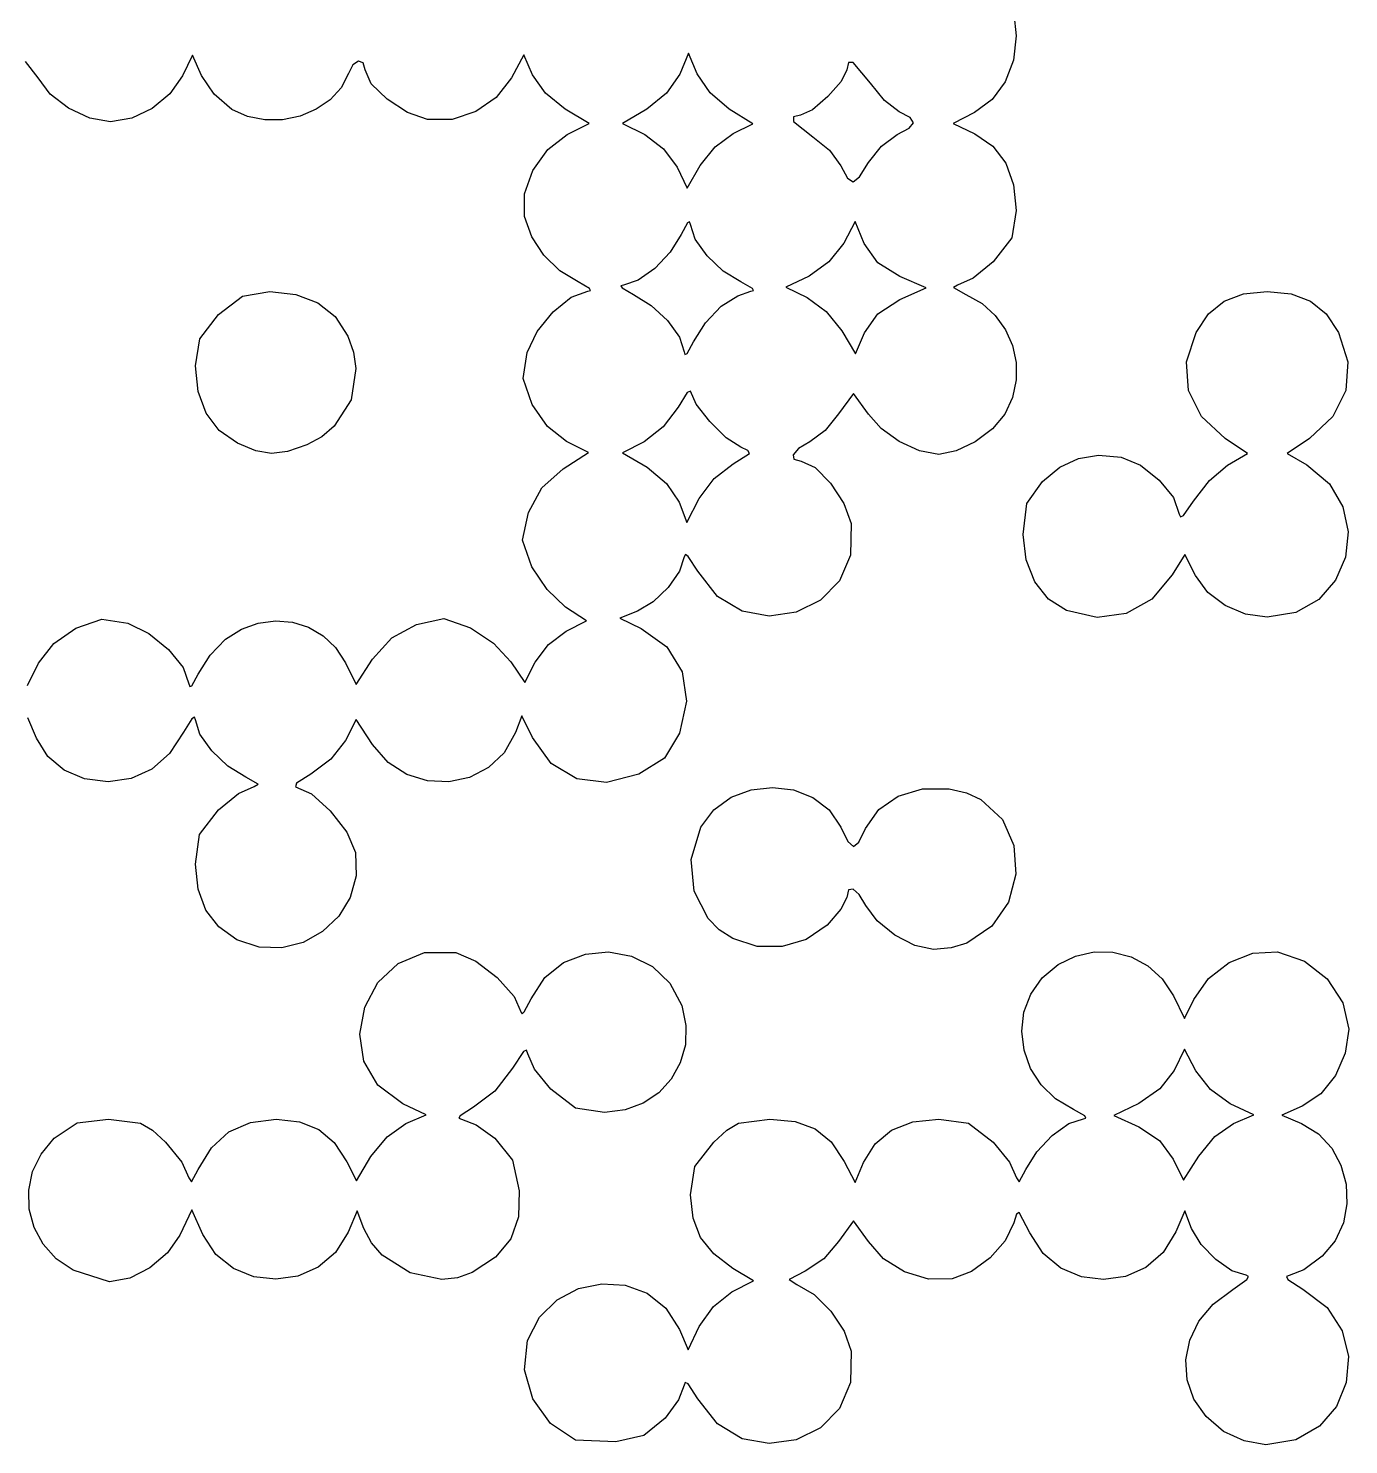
# Model space of a CAD drawing. Extents: x 15 to 288, y 15 to 288.
# Drawn here: x 228.7 to 287.6, y 14.8 to 78 of the extents above; entities that cross this region are included whole.
import ezdxf

# ---------------------------------------------------------------- set-up
doc = ezdxf.new("R2010")
doc.units = 0

msp = doc.modelspace()

# ---------------------------------------------------------------- linework, layer by layer
at = {"layer": 'Image'}
for p, q in [((272.630714, 78.604844), (272.747405, 77.629815)), ((272.747405, 77.629815), (272.619696, 76.533327)), ((229.149885, 75.745976), (228.588721, 76.473364)), ((236.032549, 76.757929), (235.585785, 75.835466)), ((236.435699, 75.84715), (236.032549, 76.757929)), ((243.424426, 76.487917), (243.179281, 76.323525)), ((243.631591, 76.421179), (243.424426, 76.487917)), ((243.718851, 76.105625), (243.631591, 76.421179)), ((250.798535, 76.781615), (250.243461, 75.750905)), ((251.175931, 75.88406), (250.798535, 76.781615)), ((258.139005, 76.855008), (257.746181, 75.92076)), ((258.524002, 75.925544), (258.139005, 76.855008)), ((265.263565, 76.436002), (265.187831, 76.105636)), ((265.478212, 76.43949), (265.263565, 76.436002)), ((266.248911, 75.508245), (265.478212, 76.43949)), ((272.619696, 76.533327), (272.25155, 75.570242)), ((235.585785, 75.835466), (235.025302, 75.038445)), ((236.998121, 75.029377), (236.435699, 75.84715)), ((242.978079, 75.94569), (242.660785, 75.308393)), ((243.179281, 76.323525), (242.978079, 75.94569)), ((243.999188, 75.489684), (243.718851, 76.105625)), ((251.759646, 75.06302), (251.175931, 75.88406)), ((257.746181, 75.92076), (257.151566, 75.073808)), ((259.103617, 75.078926), (258.524002, 75.925544)), ((265.187831, 76.105636), (264.936188, 75.58373)), ((229.678767, 75.028099), (229.149885, 75.745976)), ((242.660785, 75.308393), (242.169168, 74.771375)), ((244.698546, 74.801982), (243.999188, 75.489684)), ((250.243461, 75.750905), (249.566392, 74.878552)), ((264.936188, 75.58373), (264.345317, 74.911535)), ((266.877021, 74.734732), (266.248911, 75.508245)), ((272.25155, 75.570242), (271.665442, 74.781803)), ((230.496273, 74.399175), (229.678767, 75.028099)), ((235.025302, 75.038445), (234.234153, 74.386)), ((237.784209, 74.34221), (236.998121, 75.029377)), ((242.169168, 74.771375), (241.54297, 74.346906)), ((245.604447, 74.211678), (244.698546, 74.801982)), ((249.566392, 74.878552), (248.651397, 74.244324)), ((252.633101, 74.34942), (251.759646, 75.06302)), ((257.151566, 75.073808), (256.273581, 74.34943)), ((259.956542, 74.348654), (259.103617, 75.078926)), ((264.345317, 74.911535), (263.661297, 74.330878)), ((267.53402, 74.238665), (266.877021, 74.734732)), ((271.665442, 74.781803), (270.883845, 74.209255)), ((231.44801, 73.953022), (230.496273, 74.399175)), ((232.379585, 73.783456), (231.44801, 73.953022)), ((233.317271, 73.945284), (232.379585, 73.783456)), ((234.234153, 74.386), (233.317271, 73.945284)), ((238.487194, 74.019899), (237.784209, 74.34221)), ((239.254303, 73.871482), (238.487194, 74.019899)), ((240.045797, 73.884691), (239.254303, 73.871482)), ((240.821933, 74.047255), (240.045797, 73.884691)), ((241.54297, 74.346906), (240.821933, 74.047255)), ((246.504411, 73.887935), (245.604447, 74.211678)), ((247.597671, 73.897643), (246.504411, 73.887935)), ((248.651397, 74.244324), (247.597671, 73.897643)), ((253.712881, 73.712333), (252.633101, 74.34942)), ((256.273581, 74.34943), (255.193801, 73.712343)), ((261.004092, 73.70123), (259.956542, 74.348654)), ((262.81716, 74.006966), (262.816215, 73.798539)), ((263.130211, 74.083586), (262.81716, 74.006966)), ((263.661297, 74.330878), (263.130211, 74.083586)), ((268.020495, 73.978881), (267.53402, 74.238665)), ((268.169641, 73.749505), (268.020495, 73.978881)), ((270.883845, 74.209255), (269.937643, 73.719959)), ((252.722404, 73.2176), (253.712881, 73.712333)), ((255.193801, 73.712343), (256.184278, 73.21761)), ((259.33247, 72.677306), (260.12451, 73.275242)), ((260.124491, 73.275225), (261.004092, 73.70123)), ((260.12451, 73.275242), (260.124491, 73.275225)), ((262.816215, 73.798539), (263.677937, 73.114855)), ((267.441681, 73.225075), (267.977892, 73.511312)), ((267.977892, 73.511312), (268.169641, 73.749505)), ((269.937643, 73.719959), (270.904667, 73.251623)), ((270.904667, 73.251623), (271.697946, 72.703767)), ((251.860858, 72.559299), (252.722404, 73.2176)), ((256.184278, 73.21761), (257.017037, 72.589694)), ((258.6634, 71.837932), (259.33247, 72.677306)), ((263.677937, 73.114855), (264.420377, 72.524847)), ((266.156551, 71.968935), (266.746561, 72.711376)), ((266.746561, 72.711376), (267.441681, 73.225075)), ((271.697946, 72.703767), (272.275238, 71.941065)), ((251.201621, 71.624671), (251.860858, 72.559299)), ((257.017037, 72.589694), (257.628328, 71.77475)), ((264.420377, 72.524847), (264.934067, 71.829735)), ((250.827523, 70.57294), (251.201621, 71.624671)), ((257.628328, 71.77475), (258.081897, 70.826622)), ((258.081897, 70.826622), (258.6634, 71.837932)), ((264.934067, 71.829735), (265.225519, 71.281558)), ((265.763191, 71.34278), (266.156547, 71.968932)), ((266.156547, 71.968932), (266.156551, 71.968935)), ((272.275238, 71.941065), (272.627929, 70.979488)), ((265.225519, 71.281558), (265.477371, 71.116447)), ((265.477371, 71.116447), (265.763191, 71.34278)), ((272.627929, 70.979488), (272.747407, 69.835003)), ((250.821394, 69.56333), (250.827523, 70.57294)), ((251.148156, 68.669285), (250.821394, 69.56333)), ((272.747407, 69.835003), (272.547934, 68.624208)), ((258.093581, 69.281597), (257.80327, 68.76628)), ((258.1846, 69.326709), (258.093581, 69.281597)), ((258.221242, 69.210679), (258.1846, 69.326709)), ((258.434827, 68.558655), (258.221242, 69.210679)), ((265.560659, 69.351695), (265.058189, 68.380048)), ((265.972721, 68.371685), (265.560659, 69.351695)), ((251.693945, 67.840525), (251.148156, 68.669285)), ((257.80327, 68.76628), (257.317625, 67.977836)), ((258.965028, 67.820171), (258.434827, 68.558655)), ((265.058189, 68.380048), (264.397683, 67.548068)), ((266.571878, 67.509321), (265.972721, 68.371685)), ((272.547934, 68.624208), (271.719317, 67.552133)), ((252.402659, 67.145208), (251.693945, 67.840525)), ((257.317625, 67.977836), (256.634602, 67.256017)), ((259.686848, 67.137146), (258.965028, 67.820171)), ((253.218194, 66.65149), (252.402659, 67.145208)), ((256.634602, 67.256017), (255.896118, 66.72582)), ((260.475292, 66.651499), (259.686848, 67.137146)), ((264.397683, 67.548068), (263.515239, 66.912218)), ((267.558341, 66.890495), (266.571878, 67.509321)), ((271.719317, 67.552133), (270.828889, 66.822564)), ((253.728346, 66.361179), (253.218194, 66.65149)), ((253.767869, 66.27016), (253.728346, 66.361179)), ((255.24409, 66.51224), (255.128062, 66.475598)), ((255.128062, 66.475598), (255.173174, 66.384578)), ((255.173174, 66.384578), (255.688489, 66.094268)), ((255.896118, 66.72582), (255.24409, 66.51224)), ((260.990607, 66.361188), (260.475292, 66.651499)), ((261.035719, 66.270169), (260.990607, 66.361188)), ((263.515239, 66.912218), (262.474739, 66.416043)), ((262.474739, 66.416043), (263.423187, 65.956693)), ((267.554291, 65.862095), (268.731871, 66.389322)), ((268.731871, 66.389322), (267.558341, 66.890495)), ((270.131817, 66.512203), (269.947112, 66.401354)), ((269.947112, 66.401354), (270.505197, 66.094231)), ((270.828889, 66.822564), (270.131817, 66.512203)), ((237.187425, 65.193603), (238.259499, 66.022223)), ((238.259499, 66.022223), (239.470295, 66.221693)), ((239.470295, 66.221693), (240.640979, 66.098088)), ((240.640979, 66.098088), (241.610633, 65.726952)), ((241.610633, 65.726952), (242.380108, 65.107798)), ((252.10747, 65.318784), (252.910774, 65.970016)), ((252.910774, 65.970016), (253.645014, 66.233518)), ((253.645014, 66.233518), (253.767869, 66.27016)), ((255.688489, 66.094268), (256.476933, 65.608621)), ((259.598971, 65.566982), (260.330266, 66.032848)), ((260.330266, 66.032848), (260.919691, 66.233527)), ((260.919691, 66.233527), (261.035719, 66.270169)), ((263.423187, 65.956693), (264.270845, 65.330912)), ((266.575723, 65.228403), (267.554288, 65.862102)), ((267.554288, 65.862102), (267.554291, 65.862095)), ((270.505197, 66.094231), (271.221974, 65.685531)), ((271.221974, 65.685531), (271.811694, 65.153165)), ((281.311867, 65.223929), (282.006816, 65.78921)), ((282.006816, 65.78921), (282.871654, 66.116389)), ((282.871654, 66.116389), (283.934953, 66.221815)), ((283.934953, 66.221815), (284.998248, 66.116388)), ((284.998248, 66.116388), (285.863085, 65.789209)), ((285.863085, 65.789209), (286.558037, 65.223928)), ((236.358805, 64.121528), (237.187425, 65.193603)), ((242.380108, 65.107798), (242.950255, 64.240143)), ((251.397293, 64.443416), (252.10747, 65.318784)), ((256.476933, 65.608621), (257.198753, 64.925596)), ((258.891842, 64.830591), (259.598979, 65.566987)), ((259.598979, 65.566987), (259.598971, 65.566982)), ((264.270845, 65.330912), (264.976957, 64.471413)), ((265.979488, 64.390182), (266.575723, 65.228403)), ((271.811694, 65.153165), (272.266314, 64.522003)), ((280.758233, 64.404195), (281.311867, 65.223929)), ((286.558037, 65.223928), (287.111673, 64.404195)), ((250.942434, 63.507508), (251.397293, 64.443416)), ((257.198753, 64.925596), (257.728954, 64.187112)), ((258.360509, 63.979487), (258.891842, 64.830591)), ((264.976957, 64.471413), (265.58227, 63.445483)), ((272.266314, 64.522003), (272.577796, 63.816917)), ((280.339534, 63.087934), (280.758233, 64.404195)), ((287.111673, 64.404195), (287.530371, 63.087934)), ((236.159335, 62.910733), (236.358805, 64.121528)), ((242.950255, 64.240143), (243.209569, 63.518477)), ((257.728954, 64.187112), (257.942539, 63.535088)), ((258.0702, 63.46417), (258.360509, 63.979487)), ((265.58227, 63.445483), (265.979488, 64.390182)), ((272.577796, 63.816917), (272.738097, 63.062778)), ((243.209569, 63.518477), (243.315312, 62.792351)), ((250.761283, 62.348766), (250.942434, 63.507508)), ((257.942539, 63.535088), (257.979181, 63.419058)), ((257.979181, 63.419058), (258.0702, 63.46417)), ((236.279317, 61.76201), (236.159335, 62.910733)), ((243.315312, 62.792351), (243.094231, 61.401309)), ((272.738097, 63.062778), (272.739178, 62.284457)), ((280.429794, 61.814511), (280.339534, 63.087934)), ((287.530371, 63.087934), (287.440113, 61.814511)), ((251.163758, 61.186348), (250.761283, 62.348766)), ((272.739178, 62.284457), (272.572998, 61.506824)), ((236.635468, 60.798747), (236.279317, 61.76201)), ((243.094231, 61.401309), (242.343299, 60.216196)), ((258.070103, 61.717793), (257.678269, 61.076509)), ((258.233078, 61.780062), (258.070103, 61.717793)), ((258.483024, 61.203476), (258.233078, 61.780062)), ((265.490255, 61.682124), (264.823903, 60.776795)), ((266.163777, 60.764331), (265.490255, 61.682124)), ((272.572998, 61.506824), (272.231517, 60.754751)), ((281.009663, 60.654206), (280.429794, 61.814511)), ((287.440113, 61.814511), (286.860249, 60.654206)), ((237.222097, 60.03139), (236.635468, 60.798747)), ((251.845779, 60.214073), (251.163758, 61.186348)), ((257.678269, 61.076509), (257.003015, 60.187063)), ((259.085979, 60.430826), (258.483024, 61.203476)), ((264.823903, 60.776795), (264.2339, 60.034352)), ((266.719178, 60.110958), (266.163777, 60.764331)), ((272.231517, 60.754751), (271.683235, 60.105367)), ((282.059793, 59.677295), (281.009663, 60.654206)), ((286.860249, 60.654206), (285.810133, 59.677295)), ((238.033515, 59.470383), (237.222097, 60.03139)), ((242.343299, 60.216196), (241.786729, 59.747482)), ((252.703768, 59.537328), (251.845779, 60.214073)), ((257.003015, 60.187063), (256.158629, 59.528159)), ((259.821618, 59.708222), (259.085979, 60.430826)), ((264.2339, 60.034352), (263.538793, 59.520645)), ((267.528867, 59.533623), (266.719178, 60.110958)), ((271.683235, 60.105367), (270.912524, 59.531049)), ((238.854274, 59.125247), (238.033515, 59.470388)), ((238.033515, 59.470388), (238.033515, 59.470383)), ((241.118805, 59.386193), (240.266236, 59.086715)), ((241.786729, 59.747482), (241.118805, 59.386193)), ((253.6756, 59.051765), (252.703768, 59.537328)), ((256.158629, 59.528159), (255.193795, 59.033426)), ((260.469618, 59.281772), (259.821618, 59.708222)), ((263.538793, 59.520645), (263.041857, 59.228799)), ((268.437616, 59.121691), (267.528867, 59.533623)), ((270.912524, 59.531049), (270.06598, 59.121024)), ((283.048434, 59.011051), (282.059793, 59.677295)), ((285.810133, 59.677295), (284.821466, 59.011051)), ((239.554954, 58.998544), (238.854274, 59.125247)), ((240.266236, 59.086715), (239.554954, 58.998544)), ((252.55258, 58.325961), (253.6756, 59.051765)), ((255.193795, 59.033426), (256.288705, 58.387415)), ((260.120715, 58.548922), (260.849484, 59.009941)), ((260.785353, 59.142667), (260.469618, 59.281772)), ((260.849484, 59.009941), (260.785353, 59.142667)), ((263.041857, 59.228799), (262.797882, 58.951212)), ((262.797882, 58.951212), (262.831123, 58.743715)), ((262.831123, 58.743715), (263.165834, 58.662142)), ((269.290197, 58.964521), (268.437616, 59.121691)), ((270.06598, 59.121024), (269.290197, 58.964521)), ((274.694014, 58.399467), (275.513423, 58.783608)), ((275.513423, 58.783608), (276.40991, 58.925802)), ((276.40991, 58.925802), (277.417518, 58.83649)), ((277.417518, 58.83649), (278.285975, 58.476699)), ((282.164462, 58.488873), (283.048434, 59.011051)), ((284.821466, 59.011051), (285.69795, 58.49331)), ((251.601341, 57.474995), (252.55258, 58.325961)), ((256.288705, 58.387415), (257.162325, 57.665851)), ((259.275345, 57.883873), (260.120717, 58.54892)), ((260.120717, 58.54892), (260.120715, 58.548922)), ((263.165834, 58.662142), (263.781778, 58.381805)), ((263.781778, 58.381805), (264.469485, 57.682447)), ((273.917638, 57.76294), (274.694014, 58.399467)), ((278.285975, 58.476699), (279.122955, 57.820373)), ((281.354706, 57.800342), (282.164462, 58.488873)), ((285.69795, 58.49331), (286.701313, 57.654463)), ((251.00264, 56.367191), (251.601341, 57.474995)), ((257.162325, 57.665851), (257.724615, 56.838005)), ((258.607327, 56.99053), (259.275345, 57.883873)), ((264.469485, 57.682447), (265.059789, 56.776547)), ((273.212696, 56.776719), (273.917638, 57.76294)), ((279.122955, 57.820373), (279.755572, 57.036895)), ((280.649192, 56.878193), (281.354706, 57.800342)), ((286.701313, 57.654463), (287.307218, 56.628881)), ((257.724615, 56.838005), (258.065607, 55.93461)), ((258.065607, 55.93461), (258.607327, 56.99053)), ((279.755572, 57.036895), (280.010938, 56.29565)), ((280.194076, 56.239712), (280.649192, 56.878193)), ((250.735861, 55.142627), (251.00264, 56.367191)), ((265.059789, 56.776547), (265.383524, 55.876582)), ((273.04925, 55.40016), (273.212696, 56.776719)), ((280.010938, 56.29565), (280.060785, 56.173836)), ((280.060785, 56.173836), (280.194076, 56.239712)), ((287.307218, 56.628881), (287.539574, 55.508591)), ((265.383524, 55.876582), (265.35754, 54.474337)), ((251.153831, 53.953981), (250.735861, 55.142627)), ((273.183518, 54.256516), (273.04925, 55.40016)), ((287.539574, 55.508591), (287.422291, 54.385622)), ((257.944113, 54.393997), (257.735731, 53.757416)), ((257.996314, 54.494588), (257.944113, 54.393997)), ((258.128569, 54.407441), (257.996314, 54.494588)), ((258.553284, 53.753942), (258.128569, 54.407441)), ((265.35754, 54.474337), (264.864226, 53.325194)), ((280.253275, 54.501637), (279.700984, 53.593456)), ((280.73852, 53.56328), (280.253275, 54.501637)), ((287.422291, 54.385622), (286.979278, 53.352005)), ((251.834439, 52.939282), (251.153831, 53.953981)), ((257.735731, 53.757416), (257.229364, 53.037536)), ((259.426999, 52.631299), (258.553284, 53.753942)), ((273.568269, 53.277516), (273.183518, 54.256516)), ((257.229364, 53.037536), (256.558534, 52.389514)), ((264.864226, 53.325194), (264.01899, 52.465018)), ((274.17642, 52.510776), (273.568269, 53.277516)), ((279.700984, 53.593456), (278.781884, 52.514882)), ((281.29138, 52.810193), (280.73852, 53.56328)), ((286.979278, 53.352005), (286.234444, 52.499766)), ((252.659001, 52.157041), (251.834439, 52.939282)), ((260.525836, 51.97695), (259.426999, 52.631299)), ((264.01899, 52.465018), (262.93724, 51.929675)), ((274.98089, 52.00391), (274.17642, 52.510776)), ((278.781884, 52.514882), (277.640918, 51.874294)), ((282.053415, 52.223741), (281.29138, 52.810193)), ((286.234444, 52.499766), (285.211698, 51.920935)), ((253.586073, 51.54034), (252.659001, 52.157041)), ((255.856763, 51.968507), (255.071716, 51.670034)), ((256.558534, 52.389514), (255.856763, 51.968507)), ((261.734386, 51.75503), (260.525836, 51.97695)), ((262.93724, 51.929675), (261.734386, 51.75503)), ((274.980904, 52.003896), (274.98089, 52.00391)), ((276.349965, 51.695896), (274.980904, 52.003896)), ((277.640918, 51.874294), (276.349965, 51.695896)), ((282.95711, 51.843124), (282.053415, 52.223741)), ((283.93495, 51.70754), (282.95711, 51.843124)), ((285.211698, 51.920935), (283.93495, 51.70754)), ((229.844812, 50.531236), (230.821627, 51.217286)), ((230.821627, 51.217286), (231.984044, 51.619761)), ((231.984044, 51.619761), (233.142787, 51.43861)), ((233.142787, 51.43861), (234.078696, 50.983751)), ((237.498645, 50.729423), (238.208323, 51.174773)), ((238.208323, 51.174773), (238.959732, 51.444752)), ((238.959732, 51.444752), (239.726072, 51.544634)), ((239.726072, 51.544634), (240.480541, 51.479696)), ((240.480541, 51.479696), (241.196339, 51.255214)), ((241.196339, 51.255214), (241.846665, 50.876464)), ((244.906027, 50.779693), (246.013832, 51.378398)), ((246.013832, 51.378398), (247.238396, 51.645175)), ((247.238396, 51.645175), (248.427042, 51.227207)), ((248.427042, 51.227207), (249.441746, 50.546594)), ((252.677244, 51.076476), (253.586073, 51.54034)), ((255.071716, 51.670034), (256.03297, 51.204484)), ((256.03297, 51.204484), (257.170348, 50.380188)), ((229.163437, 49.658626), (229.844812, 50.531236)), ((234.078696, 50.983751), (234.954063, 50.273574)), ((236.810291, 50.007811), (237.498659, 50.72944)), ((237.498659, 50.72944), (237.498645, 50.729423)), ((241.846665, 50.876464), (242.404717, 50.348722)), ((244.055062, 49.828458), (244.906027, 50.779693)), ((249.441746, 50.546594), (250.223982, 49.722027)), ((251.899117, 50.481908), (252.677244, 51.076476)), ((234.954063, 50.273574), (235.605295, 49.47027)), ((236.286769, 49.16285), (236.810291, 50.007811)), ((242.404717, 50.348722), (242.843695, 49.677263)), ((251.304544, 49.703786), (251.899117, 50.481908)), ((257.170348, 50.380188), (257.852759, 49.273988)), ((228.668701, 48.668149), (229.163437, 49.658626)), ((235.605295, 49.47027), (235.868797, 48.73603)), ((242.843695, 49.677263), (243.329258, 48.705428)), ((243.329258, 48.705428), (244.055062, 49.828458)), ((250.223982, 49.722027), (250.84068, 48.794957)), ((250.84068, 48.794957), (251.304544, 49.703786)), ((257.852759, 49.273988), (258.050532, 47.967219)), ((235.868797, 48.73603), (235.905439, 48.613175)), ((235.905439, 48.613175), (235.996459, 48.652698)), ((235.996459, 48.652698), (236.286769, 49.16285)), ((258.050532, 47.967219), (257.734, 46.541214)), ((229.075248, 46.314737), (228.691902, 47.22645)), ((236.003247, 47.177197), (235.629718, 46.588397)), ((236.116984, 47.244666), (236.003247, 47.177197)), ((236.158884, 47.136848), (236.116984, 47.244666)), ((236.36224, 46.488803), (236.158884, 47.136848)), ((243.329273, 47.149861), (242.84371, 46.203675)), ((244.055667, 46.027361), (243.329273, 47.149861)), ((250.71097, 47.309278), (250.424617, 46.560117)), ((251.17652, 46.348024), (250.71097, 47.309278)), ((229.580935, 45.494913), (229.075248, 46.314737)), ((235.629718, 46.588397), (234.996592, 45.628178)), ((236.887524, 45.750725), (236.36224, 46.488803)), ((242.84371, 46.203675), (242.191287, 45.372454)), ((250.424617, 46.560117), (249.922272, 45.667238)), ((252.02278, 45.18434), (251.17652, 46.348024)), ((257.734, 46.541214), (257.067264, 45.420558)), ((230.3039, 44.882932), (229.580935, 45.494913)), ((234.996592, 45.628178), (234.216663, 44.932975)), ((237.609158, 45.065913), (236.887524, 45.750725)), ((244.74438, 45.234113), (244.055667, 46.027361)), ((249.922272, 45.667238), (249.221369, 45.000853)), ((231.209255, 44.500111), (230.3039, 44.882932)), ((234.216663, 44.932975), (233.301359, 44.510325)), ((238.401564, 44.577668), (237.609158, 45.065913)), ((242.191287, 45.372454), (241.30454, 44.702675)), ((245.578404, 44.696122), (244.74438, 45.234113)), ((249.221369, 45.000853), (248.379219, 44.565754)), ((253.153581, 44.503135), (252.02278, 45.18434)), ((257.067264, 45.420558), (255.92922, 44.705524)), ((232.262108, 44.367767), (231.209255, 44.500111)), ((233.301359, 44.510325), (232.262108, 44.367767)), ((238.959649, 44.270545), (238.401564, 44.577668)), ((238.774946, 44.159696), (238.959649, 44.270545)), ((240.666979, 44.310841), (240.613666, 44.147866)), ((241.30454, 44.702675), (240.666979, 44.310841)), ((246.500425, 44.408595), (245.578404, 44.696122)), ((247.453134, 44.366737), (246.500425, 44.408595)), ((248.379219, 44.565754), (247.453134, 44.366737)), ((254.484027, 44.333749), (253.153581, 44.503135)), ((255.92922, 44.705524), (254.484027, 44.333749)), ((237.187446, 43.119766), (238.077864, 43.849335)), ((238.077864, 43.849335), (238.774946, 44.159696)), ((240.613666, 44.147866), (241.331049, 43.839558)), ((241.331049, 43.839558), (242.170095, 43.081599)), ((259.268561, 43.122009), (260.03602, 43.677861)), ((260.03602, 43.677861), (260.92753, 44.011166)), ((260.92753, 44.011166), (261.876936, 44.121954)), ((261.876936, 44.121954), (262.818081, 44.010258)), ((262.818081, 44.010258), (263.68481, 43.676107)), ((263.68481, 43.676107), (264.410964, 43.119531)), ((266.614634, 43.128806), (267.487285, 43.730174)), ((267.487285, 43.730174), (268.561776, 44.053962)), ((268.561776, 44.053962), (269.75564, 44.060988)), ((269.75564, 44.060988), (270.522411, 43.883084)), ((270.522411, 43.883084), (271.172646, 43.583103)), ((271.172646, 43.583103), (272.130737, 42.690673)), ((236.345852, 42.023921), (237.187446, 43.119766)), ((242.170095, 43.081599), (242.901484, 42.124436)), ((258.69131, 42.343579), (259.268561, 43.122009)), ((264.410964, 43.119531), (264.93039, 42.340563)), ((266.02629, 42.289038), (266.614634, 43.128806)), ((258.26088, 40.908049), (258.69131, 42.343579)), ((264.93039, 42.340563), (265.245099, 41.703684)), ((272.130737, 42.690673), (272.644384, 41.53122)), ((236.159356, 40.690086), (236.345852, 42.023921)), ((242.901484, 42.124436), (243.295896, 41.218516)), ((265.245099, 41.703684), (265.485991, 41.484998)), ((265.485991, 41.484998), (265.723058, 41.681214)), ((265.723058, 41.681214), (266.02629, 42.289038)), ((243.295896, 41.218516), (243.329659, 40.173379)), ((272.644384, 41.53122), (272.728058, 40.252267)), ((236.274471, 39.576673), (236.159356, 40.690086)), ((258.383195, 39.497595), (258.26088, 40.908049)), ((243.329659, 40.173379), (243.061998, 39.212408)), ((272.728058, 40.252267), (272.396229, 39.001336)), ((236.620011, 38.645681), (236.274471, 39.576673)), ((243.061998, 39.212408), (242.544296, 38.373369)), ((259.01344, 38.26935), (258.383195, 39.497595)), ((265.187377, 39.215261), (264.930812, 38.68908)), ((265.268714, 39.548676), (265.187377, 39.215261)), ((265.475313, 39.584082), (265.268714, 39.548676)), ((265.751052, 39.345152), (265.475313, 39.584082)), ((266.039811, 38.855558), (265.751052, 39.345152)), ((237.196266, 37.896579), (236.620011, 38.645681)), ((264.930812, 38.68908), (264.31397, 37.981491)), ((266.546597, 38.170264), (266.039811, 38.855558)), ((272.396229, 39.001336), (271.663368, 37.925949)), ((238.003526, 37.328836), (237.196266, 37.896579)), ((242.544296, 38.373369), (241.827933, 37.694023)), ((259.505031, 37.772661), (259.01344, 38.26935)), ((264.31397, 37.981491), (263.384728, 37.342011)), ((267.33543, 37.53797), (266.546597, 38.170264)), ((271.663368, 37.925949), (270.543945, 37.173629)), ((239.000707, 36.991777), (238.003526, 37.328836)), ((241.827933, 37.694023), (240.964293, 37.212133)), ((260.1068, 37.380449), (259.505031, 37.772661)), ((260.1068, 37.380446), (260.1068, 37.380449)), ((261.191748, 37.028719), (260.1068, 37.380446)), ((263.384728, 37.342011), (262.314189, 37.020164)), ((268.229608, 37.073555), (267.33543, 37.53797)), ((240.004757, 36.965464), (239.000707, 36.991777)), ((240.964293, 37.212133), (240.004757, 36.965464)), ((245.195844, 36.273362), (246.369502, 36.762432)), ((246.369502, 36.762432), (247.772365, 36.764859)), ((247.772365, 36.764859), (248.658736, 36.373787)), ((252.565896, 36.310774), (253.538797, 36.688191)), ((253.538797, 36.688191), (254.576405, 36.782364)), ((254.576405, 36.782364), (255.601918, 36.596701)), ((262.314189, 37.020164), (261.191748, 37.028719)), ((269.052431, 36.891898), (268.229608, 37.073555)), ((269.843795, 36.96472), (269.052431, 36.891898)), ((270.543945, 37.173629), (269.843795, 36.96472)), ((275.393443, 36.602228), (276.221841, 36.78399)), ((276.221841, 36.78399), (277.057888, 36.768086)), ((277.057888, 36.768086), (277.865181, 36.559489)), ((282.235441, 36.309847), (283.29628, 36.725223)), ((283.29628, 36.725223), (284.388873, 36.784219)), ((284.388873, 36.784219), (285.591736, 36.378072)), ((244.294778, 35.420858), (245.195844, 36.273362)), ((248.658736, 36.373787), (249.605749, 35.643554)), ((251.734504, 35.646708), (252.565896, 36.310774)), ((255.601918, 36.596701), (256.538534, 36.134606)), ((256.538534, 36.134606), (257.30945, 35.399486)), ((273.905194, 35.625813), (274.609093, 36.217827)), ((274.609093, 36.217827), (275.393443, 36.602228)), ((277.865181, 36.559489), (278.607319, 36.163173)), ((278.607319, 36.163173), (279.2479, 35.584111)), ((281.318518, 35.601802), (282.235441, 36.309847)), ((285.591736, 36.378072), (286.604663, 35.579049)), ((243.70969, 34.328124), (244.294778, 35.420858)), ((249.605749, 35.643554), (250.364217, 34.803578)), ((251.121424, 34.692587), (251.734504, 35.646708)), ((257.30945, 35.399486), (257.837864, 34.394746)), ((273.389079, 34.901749), (273.905194, 35.625813)), ((279.2479, 35.584111), (279.750524, 34.827275)), ((280.657673, 34.664799), (281.318518, 35.601802)), ((286.604663, 35.579049), (287.303205, 34.522109)), ((250.364217, 34.803578), (250.684955, 34.083279)), ((273.088303, 34.097497), (273.389079, 34.901749)), ((279.750524, 34.827275), (280.252464, 33.822155)), ((243.483966, 33.118368), (243.70969, 34.328124)), ((250.723057, 34.017671), (250.81805, 34.110686)), ((250.81805, 34.110686), (251.121424, 34.692587)), ((257.837864, 34.394746), (258.024642, 33.50216)), ((272.993692, 33.251861), (273.088303, 34.097497)), ((280.252464, 33.822155), (280.657673, 34.664799)), ((287.303205, 34.522109), (287.562913, 33.342209)), ((250.684955, 34.083279), (250.723057, 34.017671)), ((258.024642, 33.50216), (257.995761, 32.639877)), ((243.660993, 31.914796), (243.483966, 33.118368)), ((273.096071, 32.403643), (272.993692, 33.251861)), ((287.562913, 33.342209), (287.404657, 32.271375)), ((250.789246, 32.346626), (250.285611, 31.599159)), ((250.923055, 32.406283), (250.789246, 32.346626)), ((250.970524, 32.249266), (250.923055, 32.406283)), ((251.276041, 31.552194), (250.970524, 32.249266)), ((257.995761, 32.639877), (257.770968, 31.835239)), ((273.386267, 31.591647), (273.096071, 32.403643)), ((280.245675, 32.443379), (279.789269, 31.500987)), ((280.743514, 31.480667), (280.245675, 32.443379)), ((287.404657, 32.271375), (286.970422, 31.280988)), ((244.284158, 30.840614), (243.660993, 31.914796)), ((250.285611, 31.599159), (249.498447, 30.584909)), ((257.770968, 31.835239), (257.370009, 31.115587)), ((273.855103, 30.854674), (273.386267, 31.591647)), ((252.003594, 30.661766), (251.276041, 31.552194)), ((257.370009, 31.115587), (256.81263, 30.508263)), ((279.789269, 31.500987), (279.143796, 30.674317)), ((281.402496, 30.654159), (280.743514, 31.480667)), ((286.970422, 31.280988), (286.315052, 30.462627)), ((245.396845, 30.019029), (244.284158, 30.840614)), ((249.498447, 30.584909), (248.551901, 29.860929)), ((253.094208, 29.822919), (252.003594, 30.661766)), ((256.81263, 30.508263), (256.118577, 30.040609)), ((274.493407, 30.231529), (273.855103, 30.854674)), ((279.143796, 30.674317), (278.211799, 30.023027)), ((282.287754, 30.018947), (281.402496, 30.654159)), ((286.315052, 30.462627), (285.493393, 29.907869)), ((246.443235, 29.520052), (245.396845, 30.019029)), ((248.551901, 29.860929), (247.952818, 29.484428)), ((254.399434, 29.633676), (253.094208, 29.822919)), ((255.307596, 29.739966), (254.399434, 29.633676)), ((256.118577, 30.040609), (255.307596, 29.739966)), ((275.292004, 29.761013), (274.493407, 30.231529)), ((275.807313, 29.470752), (275.292004, 29.761013)), ((278.211799, 30.023027), (277.090739, 29.487432)), ((283.334124, 29.51997), (282.287754, 30.018947)), ((285.493393, 29.907869), (284.577936, 29.50266)), ((229.864244, 28.4759), (230.894102, 29.167044)), ((230.894102, 29.167044), (232.290124, 29.331297)), ((232.290124, 29.331297), (233.716573, 29.152779)), ((233.716573, 29.152779), (234.239126, 28.841314)), ((237.651106, 28.758266), (238.617499, 29.184263)), ((238.617499, 29.184263), (239.752596, 29.324577)), ((239.752596, 29.324577), (240.803614, 29.212436)), ((240.803614, 29.212436), (241.656903, 28.873143)), ((244.70096, 28.547979), (245.532263, 29.137015)), ((245.532263, 29.137015), (246.443235, 29.520052)), ((247.952818, 29.484428), (247.896505, 29.37255)), ((247.896505, 29.37255), (248.022521, 29.331763)), ((248.022521, 29.331763), (248.672163, 29.081887)), ((248.672163, 29.081887), (249.497681, 28.48179)), ((259.847834, 28.838457), (260.367969, 29.150229)), ((260.367969, 29.150229), (261.764179, 29.331207)), ((261.764179, 29.331207), (262.894735, 29.228474)), ((262.894735, 29.228474), (263.787771, 28.900108)), ((267.190589, 28.839375), (268.140518, 29.207034)), ((268.140518, 29.207034), (269.28962, 29.331201)), ((269.28962, 29.331201), (270.623467, 29.144707)), ((270.623467, 29.144707), (271.71931, 28.303111)), ((274.345883, 28.599264), (275.084369, 29.129466)), ((275.084369, 29.129466), (275.736398, 29.343051)), ((275.736398, 29.343051), (275.852424, 29.379738)), ((275.852424, 29.379738), (275.807313, 29.470752)), ((277.090739, 29.487432), (278.205479, 28.988349)), ((281.593978, 28.551483), (282.423165, 29.136933)), ((282.423165, 29.136933), (283.334124, 29.51997)), ((284.577936, 29.50266), (285.460267, 29.131662)), ((285.460267, 29.131662), (286.217808, 28.674641)), ((229.279402, 27.775693), (229.864244, 28.4759)), ((234.239126, 28.841314), (234.828374, 28.303207)), ((236.868878, 28.056552), (237.651106, 28.758266)), ((241.656903, 28.873143), (242.347439, 28.285718)), ((243.981543, 27.669695), (244.70096, 28.547979)), ((249.497681, 28.48179), (250.286812, 27.503488)), ((259.261229, 28.303117), (259.847834, 28.838457)), ((263.787771, 28.900108), (264.496379, 28.315857)), ((266.452454, 28.235486), (267.190589, 28.839375)), ((273.66286, 27.877441), (274.345883, 28.599264)), ((278.205479, 28.988349), (279.133453, 28.371511)), ((280.879665, 27.681833), (281.593978, 28.551483)), ((286.217808, 28.674641), (286.8066, 28.04137)), ((234.828374, 28.303207), (235.557943, 27.412801)), ((236.286276, 27.089087), (236.868878, 28.056552)), ((242.347439, 28.285718), (242.910196, 27.429187)), ((258.426155, 27.219533), (259.261229, 28.303117)), ((264.496379, 28.315857), (265.073649, 27.445467)), ((265.93873, 27.402631), (266.452454, 28.235486)), ((271.71931, 28.303111), (272.448869, 27.412705)), ((273.177218, 27.088991), (273.66286, 27.877441)), ((279.133453, 28.371511), (279.736169, 27.549549)), ((286.8066, 28.04137), (287.219213, 27.27966)), ((228.902962, 26.990797), (229.279402, 27.775693)), ((235.557943, 27.412801), (235.868304, 26.715707)), ((242.910196, 27.429187), (243.341797, 26.585405)), ((243.341797, 26.585405), (243.981543, 27.669695)), ((250.286812, 27.503488), (250.590521, 26.13835)), ((258.233129, 25.951367), (258.426155, 27.219533)), ((265.073649, 27.445467), (265.56072, 26.503604)), ((265.56072, 26.503604), (265.93873, 27.402631)), ((272.448869, 27.412705), (272.75923, 26.715611)), ((279.736169, 27.549549), (280.199639, 26.609803)), ((280.199639, 26.609803), (280.87967, 27.681843)), ((280.87967, 27.681843), (280.879665, 27.681833)), ((287.219213, 27.27966), (287.448215, 26.437319)), ((228.72948, 26.158725), (228.902962, 26.990797)), ((235.868304, 26.715707), (235.979153, 26.531002)), ((235.979153, 26.531002), (236.286276, 27.089087)), ((272.75923, 26.715611), (272.870117, 26.530906)), ((272.870117, 26.530906), (273.177218, 27.088991)), ((228.753517, 25.316995), (228.72948, 26.158725)), ((250.590521, 26.13835), (250.559529, 24.969566)), ((258.341131, 24.92265), (258.233129, 25.951367)), ((287.448215, 26.437319), (287.486174, 25.562157)), ((228.969629, 24.503122), (228.753517, 25.316995)), ((236.002656, 25.29032), (235.465076, 24.1651)), ((236.495966, 24.18846), (236.002656, 25.29032)), ((287.486174, 25.562157), (287.325659, 24.701982)), ((243.369033, 25.249174), (242.963136, 24.28924)), ((243.672311, 24.45733), (243.369033, 25.249174)), ((250.559529, 24.969566), (250.211748, 23.993808)), ((258.678294, 24.057253), (258.341131, 24.92265)), ((265.490251, 24.791669), (264.81739, 23.874995)), ((266.163773, 23.873883), (265.490251, 24.791669)), ((272.640743, 24.714123), (272.257553, 23.90585)), ((272.754897, 25.092329), (272.640743, 24.714123)), ((272.874367, 25.167099), (272.754897, 25.092329)), ((273.352207, 24.26584), (272.874367, 25.167099)), ((280.259943, 25.249083), (279.860767, 24.30513)), ((280.563234, 24.457239), (280.259943, 25.249083)), ((287.325659, 24.701982), (286.959239, 23.904604)), ((229.372375, 23.754621), (228.969629, 24.503122)), ((235.465076, 24.1651), (234.91028, 23.364122)), ((237.07484, 23.301232), (236.495966, 24.18846)), ((242.963136, 24.28924), (242.401256, 23.384233)), ((244.010112, 23.82069), (243.672311, 24.45733)), ((250.211748, 23.993808), (249.528981, 23.179468)), ((259.264352, 23.320941), (258.678294, 24.057253)), ((273.94333, 23.347103), (273.352207, 24.26584)), ((279.860767, 24.30513), (279.290428, 23.379385)), ((280.988256, 23.749544), (280.563234, 24.457239)), ((229.956312, 23.109008), (229.372375, 23.754621)), ((234.91028, 23.364122), (234.127404, 22.69799)), ((242.401256, 23.384233), (241.632931, 22.732081)), ((244.485279, 23.270741), (244.010112, 23.82069)), ((264.81739, 23.874995), (264.165493, 23.108406)), ((266.830915, 23.099854), (266.163773, 23.873883)), ((272.257553, 23.90585), (271.588865, 23.143644)), ((279.290428, 23.379385), (278.517543, 22.715931)), ((281.638405, 23.076857), (280.988256, 23.749544)), ((286.959239, 23.904604), (286.379481, 23.217832)), ((230.716, 22.6038), (229.956312, 23.109008)), ((237.855303, 22.673215), (237.07484, 23.301232)), ((241.632931, 22.732081), (240.726168, 22.333844)), ((245.724287, 22.481159), (244.485279, 23.270741)), ((249.528981, 23.179468), (248.493031, 22.49494)), ((260.119039, 22.679477), (259.264352, 23.320941)), ((264.165493, 23.108406), (263.33071, 22.552555)), ((267.769109, 22.521832), (266.830915, 23.099854)), ((271.588865, 23.143644), (270.758371, 22.540177)), ((274.731059, 22.69307), (273.94333, 23.347103)), ((282.358544, 22.572432), (281.638405, 23.076857)), ((286.379481, 23.217832), (285.560413, 22.619689)), ((230.716006, 22.603796), (230.716, 22.6038)), ((232.333396, 22.07463), (230.716006, 22.603796)), ((233.230445, 22.242796), (232.333396, 22.07463)), ((234.127404, 22.69799), (233.230445, 22.242796)), ((238.769349, 22.303352), (237.855303, 22.673215)), ((239.748972, 22.190581), (238.769349, 22.303352)), ((240.726168, 22.333844), (239.748972, 22.190581)), ((247.142487, 22.189065), (245.724287, 22.481159)), ((247.841644, 22.260976), (247.142487, 22.189065)), ((248.493031, 22.49494), (247.841644, 22.260976)), ((260.072335, 21.633395), (261.02722, 22.127186)), ((261.02722, 22.127186), (260.119039, 22.679477)), ((263.33071, 22.552555), (262.630996, 22.183157)), ((262.630996, 22.183157), (262.967594, 21.955762)), ((268.836133, 22.203395), (267.769109, 22.521832)), ((269.889763, 22.208123), (268.836133, 22.203395)), ((270.758371, 22.540177), (269.889763, 22.208123)), ((275.648871, 22.303338), (274.731059, 22.69307)), ((276.630239, 22.177505), (275.648871, 22.303338)), ((277.608639, 22.31517), (276.630239, 22.177505)), ((278.517543, 22.715931), (277.608639, 22.31517)), ((282.993534, 22.369519), (282.358544, 22.572432)), ((282.393407, 21.731265), (283.018699, 22.179158)), ((283.09727, 22.317), (282.993534, 22.369519)), ((283.018699, 22.179158), (283.09727, 22.317)), ((284.913451, 22.363097), (284.784974, 22.313715)), ((284.784974, 22.313715), (284.851886, 22.1866)), ((284.851886, 22.1866), (285.517494, 21.753921)), ((285.560413, 22.619689), (284.913451, 22.363097)), ((252.281502, 21.27718), (253.231584, 21.776487)), ((253.231584, 21.776487), (254.270259, 21.995153)), ((254.270259, 21.995153), (255.318973, 21.927495)), ((255.318973, 21.927495), (256.299176, 21.56783)), ((256.299176, 21.56783), (257.132314, 20.910477)), ((259.251373, 20.977274), (260.072335, 21.633395)), ((262.967594, 21.955762), (263.739346, 21.517932)), ((263.739346, 21.517932), (264.479994, 20.777801)), ((281.526493, 21.089515), (282.393407, 21.731265)), ((285.517494, 21.753921), (286.602121, 20.930101)), ((251.498565, 20.502915), (252.281502, 21.27718)), ((257.132314, 20.910477), (257.739835, 19.949751)), ((258.618465, 20.093205), (259.251373, 20.977274)), ((280.887909, 20.327255), (281.526493, 21.089515)), ((286.602121, 20.930101), (287.271546, 19.897053)), ((250.961325, 19.459373), (251.498565, 20.502915)), ((264.479994, 20.777801), (265.068422, 19.884243)), ((280.480139, 19.483457), (280.887909, 20.327255)), ((257.739835, 19.949751), (258.11948, 19.046835)), ((258.11948, 19.046835), (258.618465, 20.093205)), ((265.068422, 19.884243), (265.383514, 18.986132)), ((287.271546, 19.897053), (287.549093, 18.753241)), ((250.832077, 18.161924), (250.961325, 19.459373)), ((265.383514, 18.986132), (265.357531, 17.583883)), ((280.305664, 18.597096), (280.480139, 19.483457)), ((280.36697, 17.707145), (280.305664, 18.597096)), ((287.549093, 18.753241), (287.458083, 17.597127)), ((251.202704, 16.866666), (250.832077, 18.161924)), ((280.666537, 16.852578), (280.36697, 17.707145)), ((257.944103, 17.467535), (257.687513, 16.820573)), ((257.993444, 17.596011), (257.944103, 17.467535)), ((258.120564, 17.5291), (257.993444, 17.596011)), ((258.553274, 16.863492), (258.120564, 17.5291)), ((265.357531, 17.583883), (264.864218, 16.434736)), ((287.458083, 17.597127), (287.021838, 16.527176)), ((251.985476, 15.756552), (251.202704, 16.866666)), ((257.687513, 16.820573), (257.089381, 16.001505)), ((259.426992, 15.740842), (258.553274, 16.863492)), ((264.864218, 16.434736), (264.018983, 15.574557)), ((281.206851, 16.072366), (280.666537, 16.852578)), ((287.021838, 16.527176), (286.26368, 15.641851)), ((257.089381, 16.001505), (256.141706, 15.232653)), ((281.990394, 15.405485), (281.206851, 16.072366)), ((253.092665, 15.014533), (251.985476, 15.756552)), ((256.141706, 15.232653), (254.897121, 14.946325)), ((260.525831, 15.086489), (259.426992, 15.740842)), ((264.018983, 15.574557), (262.937234, 15.039213)), ((282.909756, 14.991648), (281.990394, 15.405485)), ((286.26368, 15.641851), (285.206931, 15.039615)), ((254.897121, 14.946325), (253.092651, 15.014534)), ((253.092651, 15.014534), (253.092665, 15.014533)), ((261.734381, 14.864568), (260.525831, 15.086489)), ((262.937234, 15.039213), (261.734381, 14.864568)), ((283.874914, 14.818931), (282.909756, 14.991648)), ((285.206931, 15.039615), (283.874914, 14.818931))]:
    msp.add_line(p, q, dxfattribs=at)

doc.saveas('drawing.dxf')
